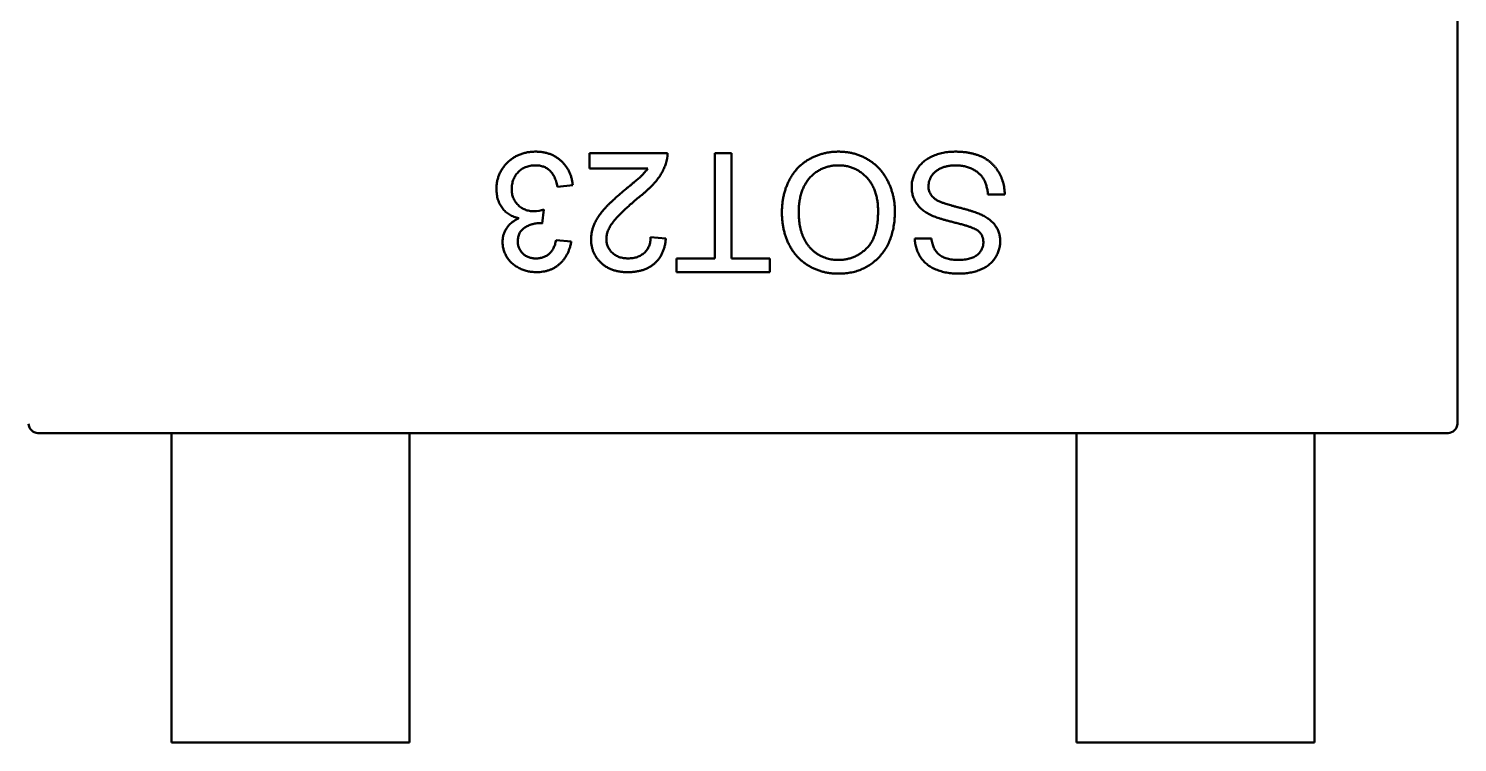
# Model space of a CAD drawing. Header units: millimetres. Extents: x 37 to 347, y 164 to 266.
# Drawn here: x 292.745 to 295.745, y 225.09 to 226.59 of the extents above; entities that cross this region are included whole.
import ezdxf

# ---------------------------------------------------------------- set-up
doc = ezdxf.new("R2010")
doc.units = ezdxf.units.MM
doc.header["$LTSCALE"] = 0.75
doc.layers.add('Visible', color=7, linetype='Continuous', lineweight=50)

msp = doc.modelspace()

# ---------------------------------------------------------------- linework, layer by layer
at = {"layer": 'Visible'}
for p, q in [((295.7453, 225.7601), (295.7453, 227.4201)), ((293.9232, 226.2962), (293.9232, 226.3283)), ((293.9232, 226.3283), (294.0866, 226.3283)), ((294.186, 226.1071), (294.186, 226.3283)), ((294.186, 226.3283), (294.2213, 226.3283)), ((294.2213, 226.3283), (294.2213, 226.1071)), ((294.0455, 226.2962), (293.9232, 226.2962)), ((293.8879, 226.261), (293.8559, 226.2578)), ((294.795, 226.2417), (294.7597, 226.2417)), ((293.8273, 226.2097), (293.824, 226.1808)), ((293.8527, 226.1456), (293.8847, 226.1424)), ((294.0514, 226.152), (294.0834, 226.1488)), ((294.6059, 226.1488), (294.6411, 226.1488)), ((294.1059, 226.0783), (294.1059, 226.1071)), ((294.1059, 226.1071), (294.186, 226.1071)), ((294.2213, 226.1071), (294.3014, 226.1071)), ((294.3014, 226.1071), (294.3014, 226.0783)), ((294.3014, 226.0783), (294.1059, 226.0783)), ((295.7453, 225.7598), (295.7453, 225.7601)), ((292.765, 225.7401), (292.7653, 225.7401)), ((292.7653, 225.7401), (293.0453, 225.7401)), ((293.5453, 225.7401), (293.0453, 225.7401)), ((293.0453, 225.7223), (293.0453, 225.7401)), ((293.0453, 225.7223), (293.0453, 225.5441)), ((293.5453, 225.7401), (294.9453, 225.7401)), ((293.5453, 225.7223), (293.5453, 225.7401)), ((293.5453, 225.7223), (293.5453, 225.5441)), ((295.4453, 225.7401), (294.9453, 225.7401)), ((294.9453, 225.7223), (294.9453, 225.7401)), ((294.9453, 225.7223), (294.9453, 225.5441)), ((295.4453, 225.7401), (295.7253, 225.7401)), ((295.4453, 225.7223), (295.4453, 225.7401)), ((295.4453, 225.7223), (295.4453, 225.5441)), ((295.7253, 225.7401), (295.7256, 225.7401)), ((293.0453, 225.486), (293.0453, 225.5441)), ((293.5453, 225.486), (293.5453, 225.5441)), ((294.9453, 225.486), (294.9453, 225.5441)), ((295.4453, 225.486), (295.4453, 225.5441)), ((293.0453, 225.4662), (293.0453, 225.486)), ((293.5453, 225.4662), (293.5453, 225.486)), ((294.9453, 225.4662), (294.9453, 225.486)), ((295.4453, 225.4662), (295.4453, 225.486)), ((293.0453, 225.0901), (293.0453, 225.4662)), ((293.5453, 225.0901), (293.5453, 225.4662)), ((294.9453, 225.0901), (294.9453, 225.4662)), ((295.4453, 225.0901), (295.4453, 225.4662)), ((293.5453, 225.0901), (293.0453, 225.0901)), ((295.4453, 225.0901), (294.9453, 225.0901))]:
    msp.add_line(p, q, dxfattribs=at)
for centre, radius, start, end in [((294.0236, 226.3264), 0.063, 341.1528, 1.7031), ((293.8039, 226.287), 0.0808, 271.8942, 286.8331), ((293.8179, 226.1309), 0.0504, 83.019, 88.2788)]:
    msp.add_arc(centre, radius, start, end, dxfattribs=at)
at = {"layer": 'Visible', "extrusion": (0, 0, -1)}
for centre, start, end in [((-292.7653, 225.7601), 270.864, 359.136), ((-295.7253, 225.7601), 180.864, 269.136)]:
    msp.add_arc(centre, 0.02, start, end, dxfattribs=at)
at = {"layer": 'Visible'}
for points, knots in [([(293.7277, 226.253), (293.7277, 226.2557), (293.7278, 226.261), (293.729, 226.2688), (293.7308, 226.2762), (293.7334, 226.2834), (293.7367, 226.2903), (293.7408, 226.2968), (293.7455, 226.303), (293.751, 226.3088), (293.7569, 226.3141), (293.7634, 226.3188), (293.7702, 226.3227), (293.7775, 226.3259), (293.7851, 226.3284), (293.7931, 226.3302), (293.8015, 226.3313), (293.8072, 226.3314), (293.8101, 226.3315)], [0, 0, 0, 0, 0.063503, 0.124805, 0.18492, 0.244376, 0.303775, 0.364133, 0.425376, 0.488388, 0.551743, 0.61386, 0.67564, 0.737737, 0.800417, 0.864658, 0.930985, 1, 1, 1, 1]), ([(293.8101, 226.3315), (293.8128, 226.3314), (293.8179, 226.3313), (293.8255, 226.3303), (293.8327, 226.3289), (293.8396, 226.3267), (293.8462, 226.324), (293.8524, 226.3205), (293.8582, 226.3165), (293.8637, 226.3119), (293.8687, 226.3068), (293.8732, 226.3014), (293.8771, 226.2955), (293.8805, 226.2893), (293.8832, 226.2827), (293.8854, 226.2758), (293.887, 226.2685), (293.8876, 226.2635), (293.8879, 226.261)], [0, 0, 0, 0, 0.067794, 0.133464, 0.196934, 0.258481, 0.319787, 0.380431, 0.44099, 0.502867, 0.564806, 0.625526, 0.685604, 0.746041, 0.807347, 0.869717, 0.93379, 1, 1, 1, 1]), ([(294.327, 226.2037), (294.3271, 226.2068), (294.3272, 226.2129), (294.3279, 226.222), (294.3291, 226.2308), (294.3307, 226.2394), (294.3329, 226.2477), (294.3355, 226.2558), (294.3386, 226.2636), (294.3421, 226.2711), (294.3461, 226.2783), (294.3505, 226.2851), (294.3554, 226.2914), (294.3605, 226.2973), (294.3662, 226.3028), (294.3722, 226.3077), (294.3786, 226.3123), (294.3854, 226.3163), (294.3924, 226.3198), (294.3996, 226.3229), (294.4069, 226.3256), (294.4144, 226.3278), (294.422, 226.3294), (294.4298, 226.3306), (294.4376, 226.3313), (294.4429, 226.3314), (294.4456, 226.3315)], [0, 0, 0, 0, 0.04756, 0.093962, 0.139112, 0.183626, 0.227457, 0.270703, 0.313611, 0.35626, 0.398366, 0.439557, 0.480045, 0.519888, 0.559658, 0.599421, 0.639208, 0.679668, 0.72002, 0.759859, 0.79956, 0.839199, 0.878956, 0.918794, 0.959083, 1, 1, 1, 1]), ([(294.4456, 226.3315), (294.4485, 226.3314), (294.4542, 226.3313), (294.4626, 226.3305), (294.4708, 226.3292), (294.4788, 226.3274), (294.4865, 226.325), (294.494, 226.322), (294.5013, 226.3186), (294.5082, 226.3147), (294.5149, 226.3103), (294.5212, 226.3055), (294.5271, 226.3003), (294.5325, 226.2946), (294.5375, 226.2887), (294.5421, 226.2823), (294.5463, 226.2756), (294.55, 226.2684), (294.5534, 226.2611), (294.5562, 226.2536), (294.5587, 226.2461), (294.5607, 226.2384), (294.5623, 226.2306), (294.5634, 226.2227), (294.5641, 226.2147), (294.5642, 226.2093), (294.5642, 226.2066)], [0, 0, 0, 0, 0.044697, 0.088534, 0.131409, 0.173814, 0.215715, 0.257247, 0.298848, 0.340604, 0.382029, 0.42297, 0.463632, 0.504048, 0.544591, 0.584964, 0.626265, 0.667979, 0.709943, 0.751382, 0.792619, 0.833948, 0.875008, 0.916446, 0.957907, 1, 1, 1, 1]), ([(294.5995, 226.2573), (294.5996, 226.2606), (294.5998, 226.2671), (294.6021, 226.2766), (294.6056, 226.2859), (294.6097, 226.2932), (294.6136, 226.2989), (294.6168, 226.3029), (294.6205, 226.3066), (294.6243, 226.3102), (294.6285, 226.3135), (294.633, 226.3165), (294.6378, 226.3193), (294.6447, 226.3227), (294.6538, 226.3263), (294.6654, 226.3292), (294.6776, 226.3312), (294.686, 226.3314), (294.6903, 226.3315)], [0, 0, 0, 0, 0.074816, 0.148535, 0.223872, 0.301297, 0.340894, 0.38034, 0.420127, 0.45995, 0.500831, 0.541907, 0.584439, 0.62808, 0.717267, 0.80786, 0.901925, 1, 1, 1, 1]), ([(294.6903, 226.3315), (294.693, 226.3315), (294.6983, 226.3314), (294.7061, 226.3309), (294.7136, 226.3301), (294.7208, 226.329), (294.7276, 226.3275), (294.7341, 226.3256), (294.7403, 226.3236), (294.7461, 226.3211), (294.7516, 226.3183), (294.7568, 226.3152), (294.7617, 226.3117), (294.7663, 226.3079), (294.7706, 226.3038), (294.7745, 226.2993), (294.7782, 226.2945), (294.7816, 226.2894), (294.7846, 226.2841), (294.7872, 226.2786), (294.7895, 226.2728), (294.7913, 226.2669), (294.7929, 226.2609), (294.7939, 226.2547), (294.7947, 226.2483), (294.7949, 226.2439), (294.795, 226.2417)], [0, 0, 0, 0, 0.052493, 0.102825, 0.151397, 0.198033, 0.242876, 0.285999, 0.327849, 0.368395, 0.407852, 0.446838, 0.485166, 0.523341, 0.561602, 0.59992, 0.638496, 0.677791, 0.71729, 0.756605, 0.796068, 0.835886, 0.875714, 0.916263, 0.95776, 1, 1, 1, 1]), ([(293.809, 226.3026), (293.8072, 226.3026), (293.8036, 226.3026), (293.7984, 226.3018), (293.7935, 226.3007), (293.7889, 226.2991), (293.7845, 226.2971), (293.7804, 226.2946), (293.7766, 226.2917), (293.7731, 226.2884), (293.77, 226.2847), (293.7672, 226.2808), (293.7649, 226.2766), (293.763, 226.2723), (293.7615, 226.2677), (293.7605, 226.2629), (293.7598, 226.2579), (293.7597, 226.2545), (293.7597, 226.2528)], [0, 0, 0, 0, 0.069461, 0.135658, 0.19962, 0.261651, 0.322053, 0.38234, 0.443223, 0.50493, 0.56682, 0.6276, 0.687476, 0.747351, 0.808174, 0.870133, 0.933721, 1, 1, 1, 1]), ([(293.8559, 226.2578), (293.8554, 226.2597), (293.8546, 226.2634), (293.853, 226.2687), (293.8513, 226.2737), (293.8493, 226.2782), (293.8472, 226.2823), (293.8448, 226.286), (293.8423, 226.2893), (293.8395, 226.2921), (293.8365, 226.2946), (293.8333, 226.2968), (293.8298, 226.2986), (293.8261, 226.3), (293.8222, 226.3012), (293.818, 226.3021), (293.8136, 226.3026), (293.8105, 226.3026), (293.809, 226.3026)], [0, 0, 0, 0, 0.082566, 0.15976, 0.233155, 0.301356, 0.365752, 0.426437, 0.484185, 0.539549, 0.593156, 0.647048, 0.701446, 0.757, 0.81384, 0.873058, 0.934963, 1, 1, 1, 1]), ([(293.9957, 226.2498), (293.9979, 226.2516), (294.0021, 226.255), (294.008, 226.26), (294.0134, 226.2645), (294.0182, 226.2684), (294.0223, 226.272), (294.026, 226.2751), (294.029, 226.2778), (294.0335, 226.2819), (294.0392, 226.2878), (294.0434, 226.2935), (294.0455, 226.2962)], [0, 0, 0, 0, 0.1242, 0.23683, 0.339495, 0.431254, 0.511455, 0.581223, 0.640495, 0.688308, 0.850333, 1, 1, 1, 1]), ([(294.0833, 226.306), (294.0822, 226.3031), (294.0801, 226.2971), (294.0757, 226.2885), (294.0705, 226.28), (294.0655, 226.273), (294.0609, 226.2675), (294.0571, 226.2631), (294.0528, 226.2586), (294.0481, 226.2541), (294.0431, 226.2494), (294.0377, 226.2446), (294.0318, 226.2397), (294.0277, 226.2364), (294.0256, 226.2348)], [0, 0, 0, 0, 0.100388, 0.204407, 0.310686, 0.422157, 0.480685, 0.543238, 0.6095, 0.679555, 0.753841, 0.831641, 0.913813, 1, 1, 1, 1]), ([(294.4458, 226.3026), (294.4428, 226.3026), (294.437, 226.3024), (294.4284, 226.3012), (294.4203, 226.2991), (294.4125, 226.2963), (294.4052, 226.2926), (294.3982, 226.2882), (294.3918, 226.2829), (294.3857, 226.2769), (294.3802, 226.27), (294.3753, 226.2625), (294.3713, 226.2543), (294.3679, 226.2455), (294.3654, 226.2359), (294.3636, 226.2256), (294.3625, 226.2147), (294.3623, 226.2073), (294.3623, 226.2034)], [0, 0, 0, 0, 0.061055, 0.119545, 0.176806, 0.232956, 0.288583, 0.344667, 0.401662, 0.46054, 0.520477, 0.581213, 0.643431, 0.707961, 0.775371, 0.846414, 0.921152, 1, 1, 1, 1]), ([(294.5289, 226.207), (294.5289, 226.2106), (294.5288, 226.2176), (294.5276, 226.2279), (294.5258, 226.2376), (294.5232, 226.2467), (294.5198, 226.2552), (294.5158, 226.2631), (294.5109, 226.2704), (294.5054, 226.2771), (294.4993, 226.2831), (294.4928, 226.2883), (294.4858, 226.2927), (294.4786, 226.2964), (294.4709, 226.2992), (294.4629, 226.3012), (294.4544, 226.3024), (294.4487, 226.3026), (294.4458, 226.3026)], [0, 0, 0, 0, 0.075964, 0.148125, 0.217201, 0.2833, 0.347202, 0.4093, 0.470426, 0.531588, 0.591739, 0.650258, 0.707303, 0.764208, 0.821148, 0.879119, 0.938423, 1, 1, 1, 1]), ([(294.6918, 226.3026), (294.689, 226.3026), (294.6835, 226.3025), (294.6755, 226.3012), (294.668, 226.2995), (294.6611, 226.2969), (294.6548, 226.2937), (294.6494, 226.2898), (294.6448, 226.2855), (294.6411, 226.2805), (294.6383, 226.2753), (294.6362, 226.27), (294.635, 226.2645), (294.6348, 226.2608), (294.6347, 226.259)], [0, 0, 0, 0, 0.105584, 0.205868, 0.300947, 0.393002, 0.480949, 0.562874, 0.641461, 0.717742, 0.791772, 0.862716, 0.931777, 1, 1, 1, 1]), ([(294.7597, 226.2417), (294.7593, 226.2449), (294.7586, 226.251), (294.7565, 226.2596), (294.7538, 226.2673), (294.7505, 226.2743), (294.7461, 226.2805), (294.7408, 226.286), (294.7344, 226.2908), (294.7271, 226.295), (294.719, 226.2984), (294.7104, 226.3009), (294.7013, 226.3023), (294.695, 226.3025), (294.6918, 226.3026)], [0, 0, 0, 0, 0.093796, 0.180188, 0.260363, 0.334847, 0.407093, 0.481448, 0.559271, 0.64227, 0.728586, 0.815978, 0.906035, 1, 1, 1, 1]), ([(293.7746, 226.1914), (293.7728, 226.1919), (293.7693, 226.1927), (293.7642, 226.1946), (293.7595, 226.1967), (293.755, 226.1992), (293.7508, 226.2021), (293.7469, 226.2052), (293.7434, 226.2088), (293.7401, 226.2127), (293.7372, 226.2168), (293.7347, 226.2212), (293.7325, 226.2259), (293.7307, 226.2308), (293.7293, 226.236), (293.7284, 226.2415), (293.7278, 226.2472), (293.7277, 226.2511), (293.7277, 226.253)], [0, 0, 0, 0, 0.065828, 0.128938, 0.190858, 0.251186, 0.310974, 0.37005, 0.429672, 0.489507, 0.549975, 0.610075, 0.670915, 0.732909, 0.796711, 0.861825, 0.929892, 1, 1, 1, 1]), ([(293.7597, 226.2528), (293.7598, 226.2511), (293.7598, 226.2479), (293.7604, 226.2432), (293.7615, 226.2386), (293.7629, 226.2344), (293.7648, 226.2303), (293.7671, 226.2264), (293.7698, 226.2228), (293.7729, 226.2194), (293.7763, 226.2163), (293.7799, 226.2136), (293.7838, 226.2114), (293.7879, 226.2095), (293.7923, 226.208), (293.7968, 226.207), (293.8016, 226.2064), (293.8049, 226.2063), (293.8066, 226.2063)], [0, 0, 0, 0, 0.067051, 0.13118, 0.193722, 0.254499, 0.314763, 0.375117, 0.436023, 0.498297, 0.560571, 0.621619, 0.681973, 0.742853, 0.804272, 0.867473, 0.932273, 1, 1, 1, 1]), ([(293.9264, 226.1473), (293.9264, 226.1498), (293.9266, 226.1547), (293.9277, 226.1621), (293.9295, 226.1694), (293.9319, 226.1768), (293.9353, 226.1841), (293.9395, 226.1916), (293.9447, 226.1993), (293.9498, 226.2059), (293.9544, 226.2113), (293.9586, 226.2158), (293.9634, 226.2206), (293.9687, 226.2258), (293.9746, 226.2313), (293.9811, 226.2372), (293.9882, 226.2434), (293.9932, 226.2477), (293.9957, 226.2498)], [0, 0, 0, 0, 0.057945, 0.116018, 0.174826, 0.234683, 0.296827, 0.364061, 0.436192, 0.51426, 0.556976, 0.604856, 0.657675, 0.715751, 0.77884, 0.847501, 0.921228, 1, 1, 1, 1]), ([(294.0256, 226.2348), (294.0224, 226.2321), (294.0162, 226.2268), (294.0075, 226.2191), (293.9995, 226.2119), (293.9924, 226.2052), (293.9861, 226.1989), (293.9806, 226.1932), (293.9759, 226.1879), (293.9721, 226.183), (293.9688, 226.1784), (293.966, 226.1739), (293.9637, 226.1694), (293.9618, 226.165), (293.9603, 226.1606), (293.9592, 226.1562), (293.9585, 226.1519), (293.9585, 226.149), (293.9584, 226.1476)], [0, 0, 0, 0, 0.11141, 0.214526, 0.309417, 0.396087, 0.474284, 0.544374, 0.60642, 0.660582, 0.709794, 0.756451, 0.800767, 0.843168, 0.884295, 0.923885, 0.962359, 1, 1, 1, 1]), ([(294.6428, 226.1969), (294.641, 226.1977), (294.6375, 226.1993), (294.6325, 226.2021), (294.6278, 226.205), (294.6235, 226.208), (294.6196, 226.2113), (294.6161, 226.2147), (294.6128, 226.2183), (294.61, 226.2221), (294.6075, 226.226), (294.6053, 226.23), (294.6036, 226.2342), (294.602, 226.2385), (294.6009, 226.243), (294.6, 226.2477), (294.5995, 226.2524), (294.5995, 226.2557), (294.5995, 226.2573)], [0, 0, 0, 0, 0.074931, 0.147078, 0.216364, 0.282503, 0.346688, 0.408836, 0.469262, 0.528432, 0.587001, 0.644416, 0.702189, 0.759767, 0.81849, 0.877633, 0.93802, 1, 1, 1, 1]), ([(294.6347, 226.259), (294.6348, 226.2572), (294.635, 226.2537), (294.636, 226.2485), (294.6381, 226.2438), (294.6407, 226.2394), (294.6444, 226.2353), (294.6491, 226.2315), (294.6548, 226.2281), (294.6591, 226.2262), (294.6614, 226.2253)], [0, 0, 0, 0, 0.117768, 0.230176, 0.339843, 0.450625, 0.566943, 0.696021, 0.839438, 1, 1, 1, 1]), ([(294.4455, 226.0751), (294.4426, 226.0751), (294.437, 226.0752), (294.4287, 226.076), (294.4207, 226.0773), (294.4128, 226.0791), (294.4052, 226.0814), (294.3977, 226.0842), (294.3905, 226.0876), (294.3835, 226.0914), (294.3768, 226.0957), (294.3705, 226.1004), (294.3647, 226.1056), (294.3591, 226.111), (294.3541, 226.117), (294.3494, 226.1233), (294.3452, 226.1301), (294.3414, 226.1372), (294.338, 226.1446), (294.3351, 226.1524), (294.3326, 226.1603), (294.3305, 226.1685), (294.329, 226.177), (294.3278, 226.1856), (294.3272, 226.1946), (294.3271, 226.2006), (294.327, 226.2037)], [0, 0, 0, 0, 0.043099, 0.085587, 0.126908, 0.167967, 0.20845, 0.249025, 0.289281, 0.33001, 0.370598, 0.410466, 0.450033, 0.489688, 0.529116, 0.569037, 0.609703, 0.650759, 0.692509, 0.734219, 0.776707, 0.819552, 0.863351, 0.907839, 0.953334, 1, 1, 1, 1]), ([(294.3623, 226.2034), (294.3623, 226.2009), (294.3623, 226.1961), (294.3629, 226.189), (294.3636, 226.182), (294.3647, 226.1753), (294.3662, 226.1689), (294.3678, 226.1627), (294.3699, 226.1567), (294.3723, 226.151), (294.3749, 226.1455), (294.3779, 226.1404), (294.3811, 226.1356), (294.3846, 226.1311), (294.3885, 226.1269), (294.3926, 226.123), (294.3971, 226.1195), (294.4018, 226.1162), (294.4066, 226.1133), (294.4117, 226.1108), (294.4169, 226.1086), (294.4223, 226.107), (294.4278, 226.1056), (294.4335, 226.1046), (294.4393, 226.104), (294.4433, 226.104), (294.4453, 226.1039)], [0, 0, 0, 0, 0.050852, 0.099752, 0.147438, 0.194086, 0.239171, 0.28334, 0.326577, 0.368936, 0.410572, 0.451051, 0.490877, 0.530044, 0.568937, 0.607578, 0.64642, 0.685679, 0.724799, 0.763513, 0.802173, 0.84074, 0.879649, 0.919071, 0.959098, 1, 1, 1, 1]), ([(294.4453, 226.1039), (294.4481, 226.104), (294.4536, 226.1041), (294.4618, 226.1053), (294.4696, 226.1071), (294.4772, 226.1097), (294.4845, 226.1131), (294.4914, 226.1172), (294.4981, 226.122), (294.5044, 226.1276), (294.5103, 226.134), (294.5153, 226.1415), (294.5195, 226.1501), (294.523, 226.1595), (294.5257, 226.17), (294.5276, 226.1814), (294.5287, 226.1939), (294.5289, 226.2025), (294.5289, 226.207)], [0, 0, 0, 0, 0.055943, 0.110382, 0.164048, 0.216759, 0.269601, 0.323009, 0.377581, 0.433449, 0.490922, 0.550625, 0.613117, 0.679861, 0.751358, 0.828261, 0.910795, 1, 1, 1, 1]), ([(294.5642, 226.2066), (294.5641, 226.2016), (294.5639, 226.1918), (294.5624, 226.1776), (294.5598, 226.1642), (294.5561, 226.1517), (294.5515, 226.1399), (294.5458, 226.129), (294.539, 226.119), (294.5312, 226.1098), (294.5226, 226.1017), (294.5134, 226.0945), (294.5036, 226.0885), (294.4931, 226.0836), (294.482, 226.0797), (294.4704, 226.0771), (294.4581, 226.0754), (294.4497, 226.0752), (294.4455, 226.0751)], [0, 0, 0, 0, 0.075226, 0.146575, 0.2145, 0.27953, 0.342403, 0.403496, 0.463762, 0.523864, 0.583252, 0.641302, 0.698898, 0.756295, 0.814628, 0.874325, 0.935783, 1, 1, 1, 1]), ([(294.6614, 226.2253), (294.6622, 226.2249), (294.6642, 226.2241), (294.6676, 226.223), (294.6717, 226.2216), (294.6765, 226.2202), (294.682, 226.2186), (294.6881, 226.2169), (294.695, 226.2151), (294.7024, 226.2131), (294.7099, 226.2111), (294.717, 226.2092), (294.7235, 226.2071), (294.7296, 226.2052), (294.7351, 226.2033), (294.74, 226.2014), (294.7445, 226.1995), (294.7472, 226.1982), (294.7484, 226.1976)], [0, 0, 0, 0, 0.0312, 0.070487, 0.117215, 0.171576, 0.234122, 0.303963, 0.382156, 0.467646, 0.554335, 0.635074, 0.710037, 0.779092, 0.842966, 0.901001, 0.953246, 1, 1, 1, 1]), ([(293.7405, 226.1418), (293.7406, 226.1444), (293.7408, 226.1495), (293.7424, 226.157), (293.7452, 226.1641), (293.749, 226.1709), (293.7538, 226.1771), (293.7598, 226.1826), (293.7667, 226.1875), (293.7719, 226.1901), (293.7746, 226.1914)], [0, 0, 0, 0, 0.121951, 0.240787, 0.35855, 0.479066, 0.601519, 0.727551, 0.859932, 1, 1, 1, 1]), ([(293.8194, 226.1812), (293.8165, 226.1811), (293.8107, 226.1809), (293.8023, 226.179), (293.7943, 226.1761), (293.7881, 226.1727), (293.7835, 226.1694), (293.7806, 226.1665), (293.778, 226.1634), (293.7761, 226.1599), (293.7744, 226.1561), (293.7734, 226.1519), (293.7726, 226.1475), (293.7726, 226.1444), (293.7725, 226.1429)], [0, 0, 0, 0, 0.129789, 0.254605, 0.378435, 0.50292, 0.565018, 0.624848, 0.683448, 0.742765, 0.802757, 0.86522, 0.930779, 1, 1, 1, 1]), ([(294.7411, 226.1633), (294.7403, 226.164), (294.7383, 226.1657), (294.7348, 226.1678), (294.7303, 226.17), (294.725, 226.1722), (294.7188, 226.1744), (294.7118, 226.1767), (294.7038, 226.1789), (294.6952, 226.181), (294.6865, 226.1832), (294.6783, 226.1854), (294.6707, 226.1874), (294.6638, 226.1894), (294.6576, 226.1913), (294.652, 226.1933), (294.6472, 226.195), (294.6442, 226.1963), (294.6428, 226.1969)], [0, 0, 0, 0, 0.032743, 0.07241, 0.119611, 0.174673, 0.237345, 0.308352, 0.38763, 0.474784, 0.563332, 0.645136, 0.720203, 0.789134, 0.851497, 0.907331, 0.956969, 1, 1, 1, 1]), ([(294.7484, 226.1976), (294.7514, 226.196), (294.7571, 226.1929), (294.7647, 226.1874), (294.7712, 226.1813), (294.7764, 226.1746), (294.7804, 226.1675), (294.7832, 226.1598), (294.7851, 226.1518), (294.7853, 226.1463), (294.7854, 226.1435)], [0, 0, 0, 0, 0.144805, 0.279512, 0.406394, 0.527502, 0.645393, 0.761885, 0.878942, 1, 1, 1, 1]), ([(293.8116, 226.0783), (293.8083, 226.0784), (293.8019, 226.0786), (293.7925, 226.0802), (293.7835, 226.0829), (293.775, 226.0867), (293.7671, 226.0913), (293.7601, 226.0968), (293.7541, 226.1031), (293.7492, 226.1102), (293.7454, 226.1177), (293.7425, 226.1255), (293.7408, 226.1336), (293.7406, 226.1391), (293.7405, 226.1418)], [0, 0, 0, 0, 0.092054, 0.181008, 0.26913, 0.357137, 0.443549, 0.526433, 0.607453, 0.688385, 0.767854, 0.845531, 0.922529, 1, 1, 1, 1]), ([(293.7725, 226.1429), (293.7726, 226.1416), (293.7726, 226.1391), (293.7731, 226.1355), (293.774, 226.132), (293.7751, 226.1287), (293.7766, 226.1256), (293.7785, 226.1227), (293.7807, 226.1198), (293.7832, 226.1172), (293.7859, 226.1148), (293.7889, 226.1128), (293.792, 226.111), (293.7954, 226.1096), (293.7989, 226.1085), (293.8026, 226.1077), (293.8065, 226.1072), (293.8092, 226.1071), (293.8106, 226.1071)], [0, 0, 0, 0, 0.065093, 0.127304, 0.188122, 0.247131, 0.306077, 0.365678, 0.426103, 0.487841, 0.550317, 0.611805, 0.672737, 0.734883, 0.79768, 0.862475, 0.929775, 1, 1, 1, 1]), ([(293.8106, 226.1071), (293.8133, 226.1072), (293.8185, 226.1074), (293.8259, 226.1093), (293.8326, 226.1123), (293.8376, 226.1159), (293.8411, 226.1193), (293.8435, 226.1221), (293.8457, 226.1253), (293.8476, 226.1288), (293.8492, 226.1326), (293.8507, 226.1366), (293.8518, 226.141), (293.8524, 226.144), (293.8527, 226.1456)], [0, 0, 0, 0, 0.127797, 0.246795, 0.362284, 0.477652, 0.536237, 0.59559, 0.656344, 0.719085, 0.784349, 0.852876, 0.924551, 1, 1, 1, 1]), ([(293.8847, 226.1424), (293.8842, 226.1399), (293.8832, 226.135), (293.8812, 226.128), (293.8788, 226.1214), (293.8758, 226.1153), (293.8726, 226.1095), (293.8688, 226.1043), (293.8646, 226.0994), (293.8599, 226.095), (293.8549, 226.091), (293.8496, 226.0876), (293.844, 226.0847), (293.8381, 226.0824), (293.8319, 226.0805), (293.8254, 226.0792), (293.8186, 226.0784), (293.814, 226.0783), (293.8116, 226.0783)], [0, 0, 0, 0, 0.071036, 0.139343, 0.204958, 0.268332, 0.330129, 0.390664, 0.450861, 0.510587, 0.570374, 0.629455, 0.687994, 0.747581, 0.807839, 0.870034, 0.93381, 1, 1, 1, 1]), ([(294.0033, 226.0783), (294.0004, 226.0783), (293.9948, 226.0784), (293.9866, 226.0794), (293.9788, 226.0809), (293.9715, 226.0831), (293.9647, 226.0859), (293.9583, 226.0893), (293.9524, 226.0933), (293.9471, 226.098), (293.9422, 226.1031), (293.938, 226.1085), (293.9344, 226.1143), (293.9314, 226.1202), (293.9292, 226.1266), (293.9276, 226.1332), (293.9265, 226.1402), (293.9264, 226.1449), (293.9264, 226.1473)], [0, 0, 0, 0, 0.074712, 0.145539, 0.213339, 0.278615, 0.342094, 0.40389, 0.465063, 0.526577, 0.587328, 0.64638, 0.704345, 0.761672, 0.819418, 0.878039, 0.937796, 1, 1, 1, 1]), ([(293.9584, 226.1476), (293.9585, 226.1462), (293.9585, 226.1434), (293.9592, 226.1394), (293.9601, 226.1355), (293.9615, 226.1318), (293.9633, 226.1283), (293.9655, 226.1249), (293.9681, 226.1218), (293.971, 226.1188), (293.9742, 226.116), (293.9778, 226.1137), (293.9816, 226.1116), (293.9856, 226.1099), (293.9899, 226.1087), (293.9944, 226.1078), (293.9991, 226.1072), (294.0024, 226.1072), (294.004, 226.1071)], [0, 0, 0, 0, 0.061762, 0.121174, 0.179421, 0.236843, 0.294322, 0.353191, 0.412721, 0.474522, 0.537057, 0.599591, 0.662367, 0.725246, 0.790316, 0.857724, 0.927232, 1, 1, 1, 1]), ([(294.0834, 226.1488), (294.0831, 226.146), (294.0825, 226.1406), (294.0809, 226.1327), (294.0786, 226.1254), (294.076, 226.1185), (294.0726, 226.1122), (294.0688, 226.1063), (294.0644, 226.101), (294.0595, 226.0962), (294.054, 226.092), (294.0481, 226.0883), (294.0417, 226.0852), (294.0349, 226.0826), (294.0276, 226.0807), (294.0199, 226.0793), (294.0118, 226.0784), (294.0062, 226.0783), (294.0033, 226.0783)], [0, 0, 0, 0, 0.070675, 0.137493, 0.201473, 0.262869, 0.32255, 0.380737, 0.43822, 0.495487, 0.553484, 0.611346, 0.670644, 0.731587, 0.794183, 0.859445, 0.928208, 1, 1, 1, 1]), ([(294.004, 226.1071), (294.0057, 226.1072), (294.0091, 226.1072), (294.0141, 226.1078), (294.0188, 226.1087), (294.0233, 226.11), (294.0275, 226.1117), (294.0314, 226.1138), (294.0351, 226.1162), (294.0384, 226.119), (294.0414, 226.1221), (294.0441, 226.1255), (294.0463, 226.1292), (294.0481, 226.1332), (294.0496, 226.1375), (294.0506, 226.1421), (294.0512, 226.1469), (294.0513, 226.1503), (294.0514, 226.152)], [0, 0, 0, 0, 0.070696, 0.138358, 0.20337, 0.2657, 0.327256, 0.386512, 0.445858, 0.505173, 0.56378, 0.622343, 0.680824, 0.739795, 0.800801, 0.864239, 0.930631, 1, 1, 1, 1]), ([(294.6986, 226.0751), (294.6941, 226.0752), (294.6855, 226.0754), (294.6729, 226.077), (294.6612, 226.0798), (294.652, 226.083), (294.6452, 226.0862), (294.6403, 226.0887), (294.6358, 226.0916), (294.6317, 226.0948), (294.6278, 226.0981), (294.6242, 226.1018), (294.6209, 226.1057), (294.617, 226.1113), (294.6128, 226.1186), (294.6091, 226.1282), (294.6066, 226.1383), (294.6061, 226.1452), (294.6059, 226.1488)], [0, 0, 0, 0, 0.100475, 0.195644, 0.286083, 0.372983, 0.415026, 0.456052, 0.495939, 0.535566, 0.574087, 0.612519, 0.651081, 0.689513, 0.766237, 0.84235, 0.919974, 1, 1, 1, 1]), ([(294.6411, 226.1488), (294.6413, 226.147), (294.6418, 226.1435), (294.6429, 226.1384), (294.6444, 226.1337), (294.6462, 226.1293), (294.6483, 226.1253), (294.6509, 226.1216), (294.6538, 226.1182), (294.657, 226.1152), (294.6607, 226.1125), (294.6647, 226.1102), (294.6691, 226.1083), (294.6739, 226.1067), (294.6792, 226.1054), (294.6848, 226.1045), (294.6909, 226.104), (294.695, 226.104), (294.6972, 226.1039)], [0, 0, 0, 0, 0.067155, 0.131403, 0.192732, 0.251253, 0.307704, 0.362699, 0.417778, 0.472304, 0.527873, 0.58523, 0.645057, 0.707952, 0.774434, 0.84494, 0.920404, 1, 1, 1, 1]), ([(294.6972, 226.1039), (294.6994, 226.1039), (294.7037, 226.104), (294.7099, 226.1046), (294.7157, 226.1054), (294.721, 226.1066), (294.7258, 226.1081), (294.7302, 226.1099), (294.7341, 226.1122), (294.7375, 226.1148), (294.7404, 226.1176), (294.743, 226.1206), (294.7452, 226.1236), (294.747, 226.1269), (294.7484, 226.1303), (294.7493, 226.1338), (294.75, 226.1375), (294.7501, 226.1399), (294.7501, 226.1412)], [0, 0, 0, 0, 0.091511, 0.177143, 0.257108, 0.331198, 0.400592, 0.465625, 0.526973, 0.585443, 0.641399, 0.695044, 0.746782, 0.796959, 0.847545, 0.897439, 0.947649, 1, 1, 1, 1]), ([(294.7854, 226.1435), (294.7852, 226.1404), (294.785, 226.1343), (294.7829, 226.1252), (294.7796, 226.1165), (294.7757, 226.1096), (294.772, 226.1044), (294.7689, 226.1006), (294.7655, 226.0971), (294.7618, 226.0939), (294.7577, 226.0909), (294.7534, 226.0881), (294.7487, 226.0857), (294.7421, 226.0827), (294.7333, 226.0796), (294.7222, 226.077), (294.7106, 226.0754), (294.7026, 226.0752), (294.6986, 226.0751)], [0, 0, 0, 0, 0.074995, 0.149165, 0.223664, 0.300412, 0.33957, 0.378921, 0.418096, 0.45823, 0.498427, 0.539708, 0.582216, 0.625824, 0.715481, 0.807384, 0.901634, 1, 1, 1, 1]), ([(294.7501, 226.1412), (294.75, 226.1434), (294.7498, 226.1475), (294.748, 226.1535), (294.7452, 226.1589), (294.7425, 226.1618), (294.7411, 226.1633)], [0, 0, 0, 0, 0.262741, 0.509957, 0.753327, 1, 1, 1, 1])]:
    msp.add_open_spline(points, degree=3, knots=knots, dxfattribs=at)

doc.saveas('drawing.dxf')
